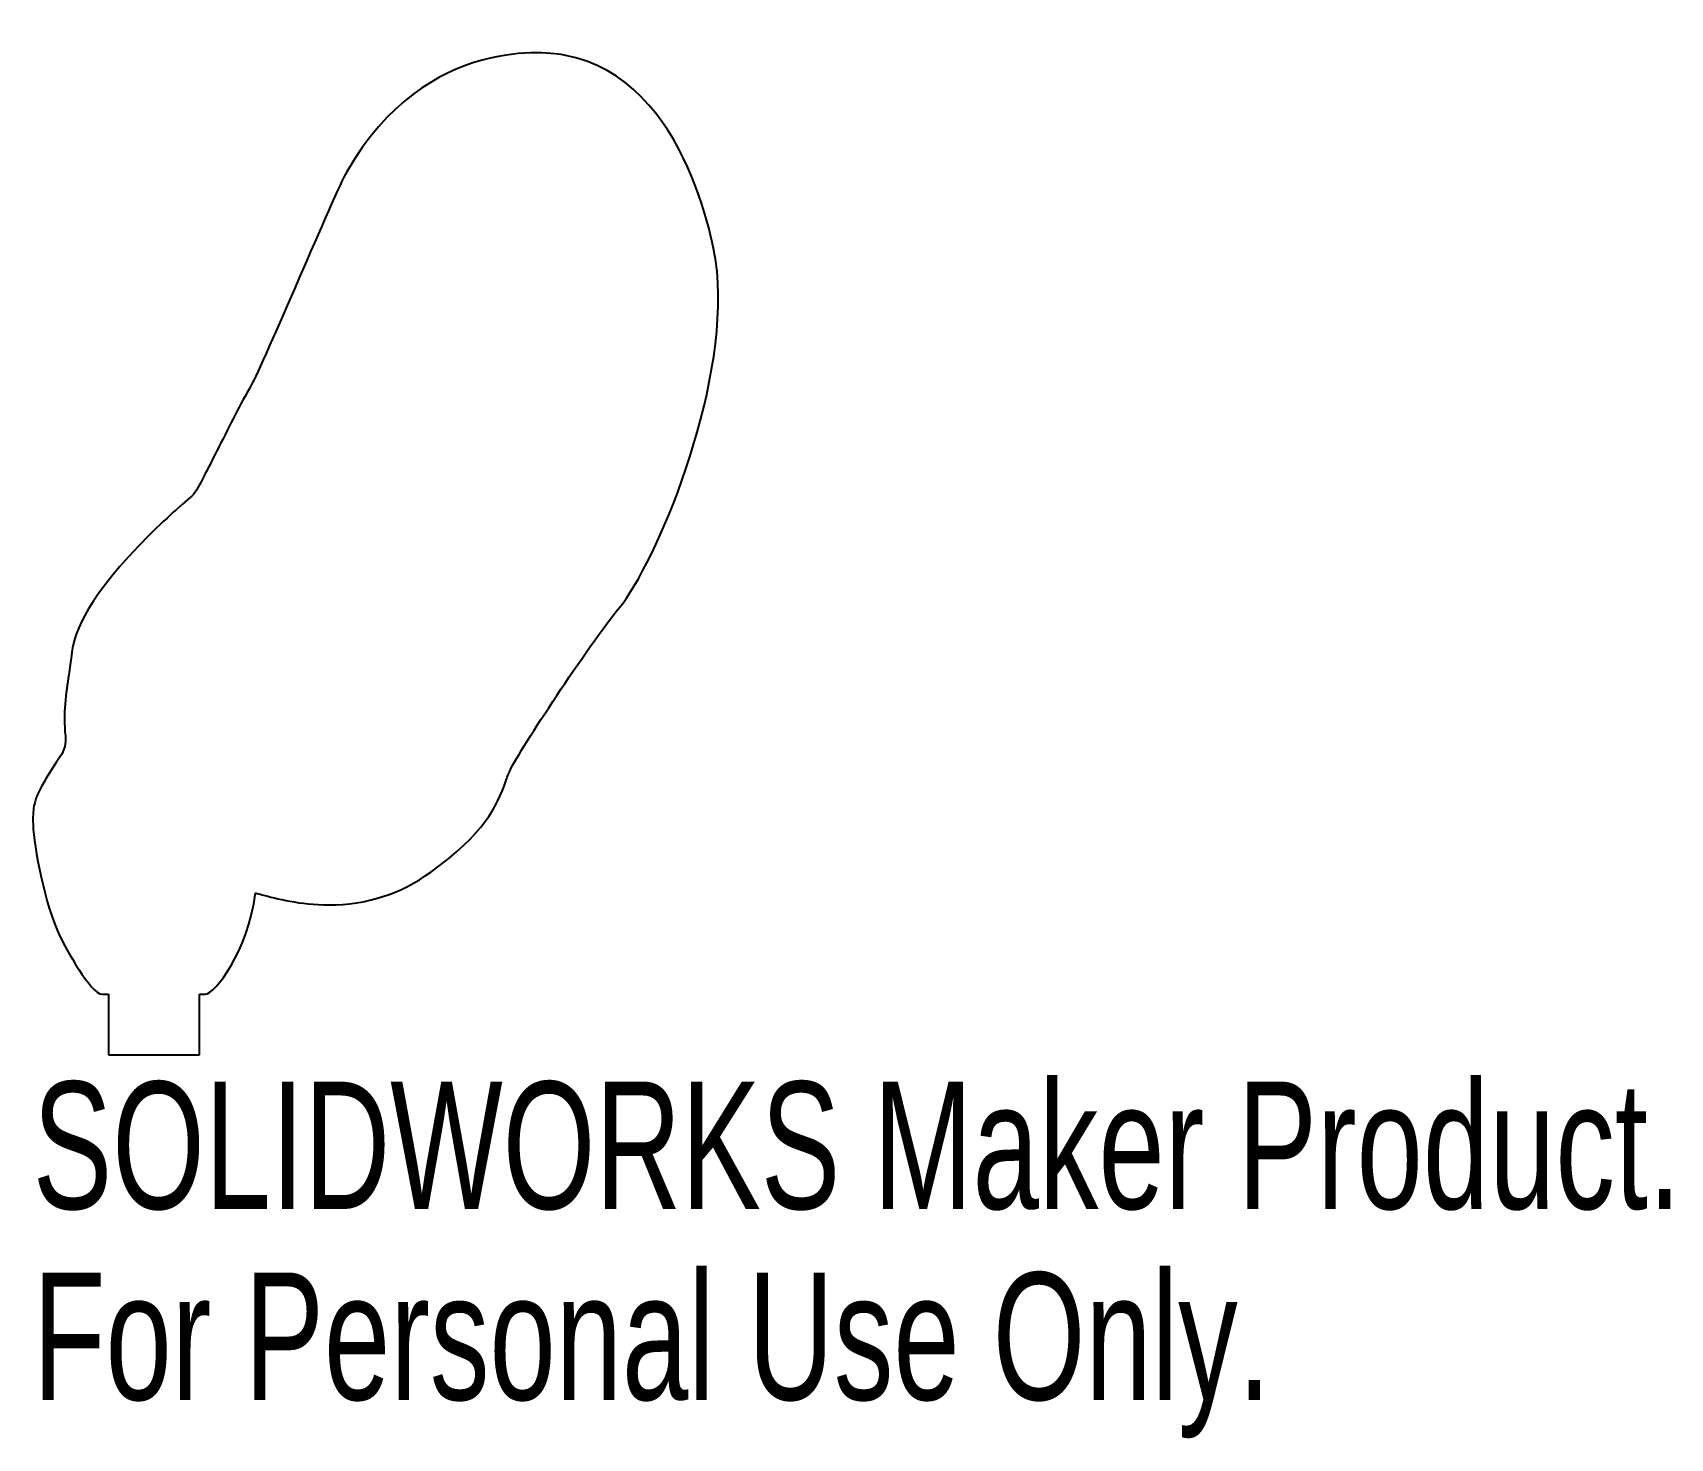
# Model space of a CAD drawing. Header units: millimetres. Extents: x 364 to 426.2, y -413.2 to -359.8.
import ezdxf

# ---------------------------------------------------------------- set-up
doc = ezdxf.new("R2010")
doc.units = ezdxf.units.MM
doc.styles.add('SLDTEXTSTYLE0', font='TXT', dxfattribs={"width": 0.7})

msp = doc.modelspace()

# ---------------------------------------------------------------- linework, layer by layer
at = {"color": 7, "linetype": 'Continuous', "lineweight": 25}
for p, q in [((364.027, -389.702), (364.019, -389.759)), ((364.019, -389.759), (364.031, -389.913)), ((366.658, -396.337), (366.9, -396.337)), ((366.9, -396.337), (366.9, -398.637)), ((370.35, -398.637), (370.35, -396.337)), ((370.35, -396.337), (370.57, -396.337)), ((366.9, -398.637), (370.35, -398.637))]:
    msp.add_line(p, q, dxfattribs=at)
for points in [[(384.207, -360.674), (383.744, -360.588), (378.981, -359.826), (375.944, -365.107)], [(390.008, -368.883), (389.976, -368.376), (388.997, -361.565), (384.207, -360.674)], [(375.944, -365.107), (375.502, -365.875), (372.761, -372.433), (372.307, -373.228)], [(386.298, -381.663), (387.659, -380.005), (390.446, -373.507), (390.008, -368.883)], [(372.307, -373.228), (371.926, -373.895), (371.502, -374.735), (371.091, -375.548)], [(371.091, -375.548), (370.868, -375.991), (370.504, -376.712), (370.269, -377.145)], [(370.006, -377.467), (369.515, -377.88), (368.755, -378.571), (368.037, -379.318)], [(370.269, -377.145), (370.202, -377.268), (370.114, -377.376), (370.006, -377.467)], [(368.037, -379.318), (365.909, -381.535), (365.563, -382.754), (365.488, -383.478)], [(382.162, -387.801), (382.55, -387.025), (385.088, -383.135), (386.298, -381.663)], [(365.488, -383.478), (365.464, -383.709), (365.428, -383.949), (365.389, -384.204)], [(365.389, -384.204), (365.283, -384.896), (365.161, -385.69), (365.26, -386.525)], [(365.26, -386.525), (365.292, -386.8), (365.221, -387.079), (365.065, -387.307)], [(365.065, -387.307), (364.171, -388.608), (364.066, -389.025), (364.036, -389.426)], [(382.001, -388.208), (382.061, -388.039), (382.104, -387.917), (382.162, -387.801)], [(379.142, -391.697), (381.166, -390.229), (381.635, -389.249), (382.001, -388.208)], [(364.036, -389.426), (364.032, -389.479), (364.027, -389.56), (364.027, -389.702)], [(364.031, -389.913), (364.053, -390.702), (364.488, -392.986), (365.061, -394.158)], [(375.261, -392.946), (376.693, -392.946), (377.999, -392.526), (379.142, -391.697)], [(370.57, -396.337), (370.941, -396.337), (372.186, -394.713), (372.48, -392.493)], [(372.48, -392.493), (372.541, -392.508), (372.653, -392.537), (372.724, -392.557)], [(372.724, -392.557), (373.266, -392.702), (374.173, -392.946), (375.261, -392.946)], [(365.061, -394.158), (365.253, -394.55), (366.221, -396.337), (366.658, -396.337)]]:
    msp.add_open_spline(points, degree=3, dxfattribs=at)

# ---------------------------------------------------------------- texts
at = {"color": 7, "linetype": 'Continuous', "char_height": 4.83362, "attachment_point": 1, "style": 'SLDTEXTSTYLE0'}
for s, insert in [('SOLIDWORKS Maker Product.', (364.019, -399.657)), ('For Personal Use Only.', (364.019, -406.907))]:
    msp.add_mtext(s, dxfattribs=dict(at, insert=insert))

doc.saveas('drawing.dxf')
